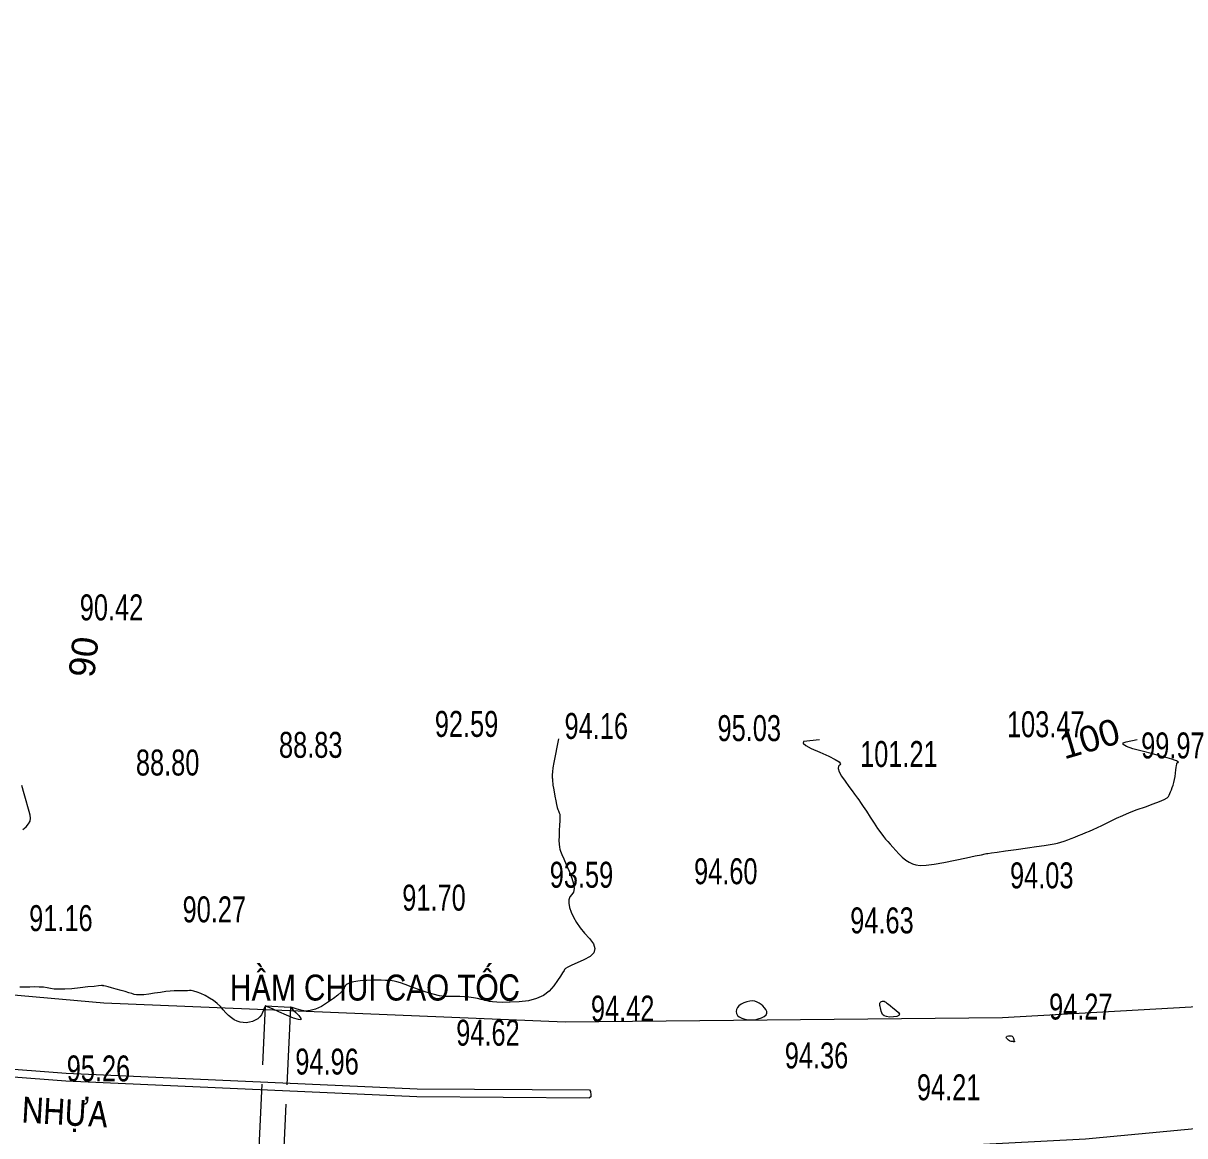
# Model space of a CAD drawing. Header units: metres. Extents: x 431006 to 434411, y 2469261 to 2473208.
# Drawn here: x 433834.9 to 434014, y 2471400.5 to 2471572 of the extents above; entities that cross this region are included whole.
import ezdxf
from ezdxf.enums import TextEntityAlignment as Align

# ---------------------------------------------------------------- set-up
doc = ezdxf.new("R2010")
doc.units = ezdxf.units.M
doc.header["$MEASUREMENT"] = 0
doc.linetypes.add('ACAD_ISO02W100', pattern=[15, 12, -3])
for name, color, linetype, lineweight in [('CAO DO', 8, 'Continuous', 18), ('cong-ks', 8, 'ACAD_ISO02W100', 18), ('duong nhua-ks', 8, 'Continuous', 18), ('hanh nha', 8, 'Continuous', 18), ('MH_DongMuc', 8, 'Continuous', 18), ('MH_DongMuc_Con', 8, 'Continuous', 18), ('nha cua-ks', 8, 'Continuous', 18)]:
    doc.layers.add(name, color=color, linetype=linetype, lineweight=lineweight)
doc.styles.get("Standard").update_dxf_attribs({"font": 'arial.ttf'})
doc.styles.add('textH', font='')
doc.styles.add('THUY', font='')
doc.styles.get('textH').set_extended_font_data('.VnArial NarrowH')
doc.styles.get('THUY').set_extended_font_data('.VnArial NarrowH')

msp = doc.modelspace()

# ---------------------------------------------------------------- hatches: boundary and pattern name
at = {"layer": 'hanh nha', "lineweight": 0}
h = msp.add_hatch(dxfattribs=at)
h.set_pattern_fill('ANSI31', color=8, scale=10, style=0)
h.set_pattern_definition([(45, (0, 0), (-0.8838834765, 0.8838834765), [])])
h.paths.add_polyline_path([(433931.14, 2471171.1), (433937.68, 2471179.79), (433943.75, 2471175.22), (433937.21, 2471166.53)])
h.paths.add_polyline_path([(433949.16, 2471158.81), (433956.94, 2471169.13), (433950.09, 2471174.28), (433942.32, 2471163.96)])
h.paths.add_polyline_path([(433945.59, 2471177.67), (433937.36, 2471166.74), (433941.86, 2471163.35), (433950.09, 2471174.28)])
h.paths.add_polyline_path([(433988.85, 2471200.11), (433984.22, 2471198.8), (433982.57, 2471204.64), (433987.2, 2471205.95)])
h.paths.add_polyline_path([(433991.5, 2471189.42), (433983.32, 2471187.1), (433980.72, 2471196.26), (433988.91, 2471198.58)])
h.paths.add_polyline_path([(433983.8, 2471184.57), (433972.05, 2471181.25), (433970.71, 2471186.01), (433982.45, 2471189.34)])
h.paths.add_polyline_path([(433968.78, 2471192.81), (433978.11, 2471195.45), (433980.03, 2471188.65), (433970.71, 2471186.01)])
h.paths.add_polyline_path([(433925.16, 2471228.45), (433937.3, 2471227.81), (433936.93, 2471220.87), (433924.79, 2471221.51)])
h.paths.add_polyline_path([(433956, 2471205.43), (433950.26, 2471206.89), (433952.31, 2471214.96), (433958.05, 2471213.51)])
h.paths.add_polyline_path([(433928.15, 2471219.72), (433940.24, 2471216.66), (433938.49, 2471209.72), (433926.39, 2471212.78)])
h.paths.add_polyline_path([(433950.23, 2471206.75), (433938.49, 2471209.72), (433940.92, 2471219.33), (433952.66, 2471216.36)])
h.paths.add_polyline_path([(434001.3, 2471248.74), (433998.27, 2471244.15), (434002.8, 2471241.45), (434007.14, 2471248.24), (434004.94, 2471249.72)])
h.paths.add_polyline_path([(434009.65, 2471250.97), (433995.85, 2471247.29), (433994.3, 2471253.14), (434008.1, 2471256.82)])
h.paths.add_polyline_path([(433972.35, 2471252.01), (433994.02, 2471251.76), (433993.87, 2471239.27), (433972.2, 2471239.53)])
h.paths.add_polyline_path([(433925.59, 2471250.57), (433923.33, 2471263.34), (433929.67, 2471264.46), (433931.93, 2471251.69)])
h.paths.add_polyline_path([(433945.75, 2471255.96), (433931.46, 2471255.02), (433930.81, 2471265.04), (433945.1, 2471265.98)])
h.paths.add_polyline_path([(433925.1, 2471282.62), (433924.74, 2471279.02), (433929.46, 2471278.54), (433929.83, 2471282.14)])
h.paths.add_polyline_path([(433929.02, 2471267.16), (433930.09, 2471277.71), (433923.85, 2471278.34), (433922.78, 2471267.79)])
h.paths.add_polyline_path([(434049.85, 2471284.87), (434054.25, 2471286.47), (434055.82, 2471282.12), (434051.43, 2471280.53)])
h.paths.add_polyline_path([(434049.38, 2471296.66), (434043.4, 2471295.41), (434041.17, 2471306.06), (434050, 2471307.84)])
h.paths.add_polyline_path([(434043.36, 2471295.58), (434029.24, 2471292.63), (434027.05, 2471303.11), (434041.17, 2471306.06)])
h.paths.add_polyline_path([(434010.99, 2471301.22), (434005.02, 2471301.28), (434005.11, 2471309.8), (434011.08, 2471309.74)])
h.paths.add_polyline_path([(433998.81, 2471312.93), (433993.59, 2471312.98), (433993.68, 2471320.94), (433998.89, 2471320.88)])
h.paths.add_polyline_path([(433993.27, 2471309.88), (433976.79, 2471310.05), (433976.9, 2471320.42), (433993.38, 2471320.25)])
h.paths.add_polyline_path([(433995.32, 2471357.69), (433988.8, 2471356.88), (433987.1, 2471370.53), (433993.63, 2471371.35)])
h.paths.add_polyline_path([(433988.99, 2471354.67), (433976.47, 2471353.11), (433974.82, 2471366.35), (433987.34, 2471367.91)])
h.paths.add_polyline_path([(433900.23, 2471339.37), (433905.3, 2471340.85), (433908.79, 2471328.84), (433903.72, 2471327.36)])
h.paths.add_polyline_path([(433921.99, 2471334.89), (433908.4, 2471330.93), (433905.27, 2471341.66), (433918.87, 2471345.62)])
h.paths.add_polyline_path([(433879.58, 2471364.92), (433872.81, 2471364.53), (433872.45, 2471370.72), (433879.22, 2471371.12)])
edge = h.paths.add_edge_path()
edge.add_line((433937.11, 2471224.34), (433942.24, 2471222.93))
h.paths.add_polyline_path([(433845.19, 2471146.69), (433853.12, 2471146.69), (433853.12, 2471152.89), (433845.19, 2471152.89)], flags=9)
h.paths.add_polyline_path([(433865.4, 2471419.88), (433912.96, 2471419.88), (433912.96, 2471428.16), (433865.4, 2471428.16)], flags=9)
h.paths.add_polyline_path([(433936.53, 2471172.62), (433938.08, 2471172.62), (433938.08, 2471173.46), (433936.53, 2471173.46)], flags=24)
h.paths.add_polyline_path([(433945.58, 2471163.21), (433953.51, 2471163.21), (433953.51, 2471169.41), (433945.58, 2471169.41)], flags=24)
h.paths.add_polyline_path([(433942.26, 2471168.61), (433943.81, 2471168.61), (433943.81, 2471169.45), (433942.26, 2471169.45)], flags=24)
h.paths.add_polyline_path([(433972.19, 2471187.5), (433976.74, 2471187.5), (433976.74, 2471193.52), (433972.19, 2471193.52)], flags=24)
h.paths.add_polyline_path([(433985.32, 2471201.94), (433986.88, 2471201.94), (433986.88, 2471202.78), (433985.32, 2471202.78)], flags=24)
h.paths.add_polyline_path([(433984.82, 2471191.66), (433986.37, 2471191.66), (433986.37, 2471192.5), (433984.82, 2471192.5)], flags=24)
h.paths.add_polyline_path([(433975.71, 2471184.02), (433977.26, 2471184.02), (433977.26, 2471184.86), (433975.71, 2471184.86)], flags=24)
h.paths.add_polyline_path([(433953.29, 2471209.56), (433954.85, 2471209.56), (433954.85, 2471210.4), (433953.29, 2471210.4)], flags=24)
h.paths.add_polyline_path([(433942.34, 2471210.34), (433950.26, 2471210.34), (433950.26, 2471216.55), (433942.34, 2471216.55)], flags=24)
h.paths.add_polyline_path([(433932.21, 2471213.66), (433933.76, 2471213.66), (433933.76, 2471214.5), (433932.21, 2471214.5)], flags=24)
h.paths.add_polyline_path([(433930.39, 2471223.85), (433931.95, 2471223.85), (433931.95, 2471224.69), (433930.39, 2471224.69)], flags=24)
h.paths.add_polyline_path([(434002.28, 2471245.8), (434003.84, 2471245.8), (434003.84, 2471246.64), (434002.28, 2471246.64)], flags=24)
h.paths.add_polyline_path([(434001.11, 2471251.55), (434002.67, 2471251.55), (434002.67, 2471252.39), (434001.11, 2471252.39)], flags=24)
h.paths.add_polyline_path([(433979.67, 2471243.95), (433984.23, 2471243.95), (433984.23, 2471249.97), (433979.67, 2471249.97)], flags=24)
h.paths.add_polyline_path([(433926.76, 2471256.37), (433928.31, 2471256.37), (433928.31, 2471257.21), (433926.76, 2471257.21)], flags=24)
h.paths.add_polyline_path([(433937.67, 2471260.1), (433939.22, 2471260.1), (433939.22, 2471260.94), (433937.67, 2471260.94)], flags=24)
h.paths.add_polyline_path([(433926.53, 2471279.97), (433928.08, 2471279.97), (433928.08, 2471280.8), (433926.53, 2471280.8)], flags=24)
h.paths.add_polyline_path([(433925.89, 2471272.28), (433927.45, 2471272.28), (433927.45, 2471273.12), (433925.89, 2471273.12)], flags=24)
h.paths.add_polyline_path([(434052.15, 2471283.1), (434053.7, 2471283.1), (434053.7, 2471283.94), (434052.15, 2471283.94)], flags=24)
h.paths.add_polyline_path([(434045.2, 2471301.05), (434046.75, 2471301.05), (434046.75, 2471301.89), (434045.2, 2471301.89)], flags=24)
h.paths.add_polyline_path([(434031.2, 2471296.16), (434039.13, 2471296.16), (434039.13, 2471302.36), (434031.2, 2471302.36)], flags=24)
h.paths.add_polyline_path([(434007.18, 2471304.42), (434008.73, 2471304.42), (434008.73, 2471305.26), (434007.18, 2471305.26)], flags=24)
h.paths.add_polyline_path([(433995.51, 2471316.08), (433997.07, 2471316.08), (433997.07, 2471316.92), (433995.51, 2471316.92)], flags=24)
h.paths.add_polyline_path([(433980.41, 2471312.28), (433988.33, 2471312.28), (433988.33, 2471318.49), (433980.41, 2471318.49)], flags=24)
h.paths.add_polyline_path([(433990.22, 2471363.18), (433991.77, 2471363.18), (433991.77, 2471364.02), (433990.22, 2471364.02)], flags=24)
h.paths.add_polyline_path([(433978.87, 2471357.11), (433986.79, 2471357.11), (433986.79, 2471363.32), (433978.87, 2471363.32)], flags=24)
h.paths.add_polyline_path([(433903.91, 2471333.93), (433905.46, 2471333.93), (433905.46, 2471334.77), (433903.91, 2471334.77)], flags=24)
h.paths.add_polyline_path([(433912.23, 2471337.18), (433913.78, 2471337.18), (433913.78, 2471338.02), (433912.23, 2471338.02)], flags=24)
h.paths.add_polyline_path([(433871.91, 2471364.94), (433879.84, 2471364.94), (433879.84, 2471371.14), (433871.91, 2471371.14)], flags=9)

# ---------------------------------------------------------------- linework, layer by layer
at = {"layer": 'cong-ks', "color": 8, "lineweight": 0}
msp.add_lwpolyline([(433871.21, 2471396.43), (433872.29, 2471420.5), (433876.11, 2471420.32), (433875, 2471396.22)], close=True, dxfattribs=at)
at = {"layer": 'duong nhua-ks', "color": 8, "lineweight": 0}
for points in [[(433175.91, 2471572.04), (433191.48, 2471567.78), (433206.79, 2471562.62), (433220.89, 2471557.52), (433251.04, 2471544.73), (433287.61, 2471529.15), (433375.96, 2471494.55), (433416.28, 2471482.84), (433510.08, 2471454.2), (433575.29, 2471438.18), (433644.64, 2471423.07), (433700.03, 2471413.73), (433776.17, 2471404.22), (433832.6, 2471398.98), (433885.84, 2471396.04), (433937.55, 2471395.79), (433966.24, 2471398.33), (433998.71, 2471400.01), (434091.39, 2471408.76), (434148.55, 2471416.51), (434151.35, 2471417.02)], [(433461.25, 2471481.28), (433507.01, 2471467.13), (433535.72, 2471458.94), (433574.06, 2471450.21), (433609.17, 2471441.98), (433646.6, 2471434.43), (433690.69, 2471426.8), (433728.21, 2471421.35), (433765.86, 2471416.95), (433805.92, 2471412.86), (433841.54, 2471410.12), (433895.66, 2471407.73), (433922.24, 2471407.54)], [(433460.89, 2471480.13), (433506.66, 2471465.98), (433535.43, 2471457.78), (433573.79, 2471449.05), (433608.92, 2471440.81), (433646.38, 2471433.25), (433690.5, 2471425.62), (433728.06, 2471420.16), (433765.73, 2471415.76), (433805.81, 2471411.66), (433841.46, 2471408.93), (433895.63, 2471406.53), (433922.25, 2471406.34)], [(434148.46, 2471432.42), (434104.72, 2471427.22), (434054.13, 2471422.5), (433985.92, 2471418.67), (433918.5, 2471417.99), (433847.36, 2471420.91), (433760.4, 2471428.62)], [(433922.24, 2471407.54), (433922.4, 2471407.31), (433922.45, 2471406.81), (433922.43, 2471406.5), (433922.25, 2471406.34)]]:
    msp.add_lwpolyline(points, dxfattribs=at)
at = {"layer": 'MH_DongMuc_Con', "color": 8, "lineweight": 0}
for points, elevation in [([(433917.47, 2471461.7), (433916.74, 2471458.03), (433916.59, 2471457.22), (433916.5, 2471456.59), (433916.45, 2471456.13), (433916.46, 2471455.85), (433916.48, 2471455.67), (433916.5, 2471455.5), (433916.52, 2471455.34), (433916.53, 2471455.19), (433916.53, 2471455.05), (433916.55, 2471454.85), (433916.59, 2471454.54), (433916.66, 2471454.09), (433916.76, 2471453.53), (433916.89, 2471452.84), (433917.02, 2471452.14), (433917.14, 2471451.57), (433917.25, 2471451.12), (433917.35, 2471450.78), (433917.43, 2471450.57), (433917.5, 2471450.42), (433917.56, 2471450.3), (433917.61, 2471450.18), (433917.63, 2471450.09), (433917.65, 2471450.01), (433917.65, 2471449.86), (433917.64, 2471449.54), (433917.63, 2471449.04), (433917.6, 2471448.38), (433917.56, 2471447.55), (433917.53, 2471446.7), (433917.52, 2471445.99), (433917.54, 2471445.42), (433917.59, 2471444.98), (433917.65, 2471444.69), (433917.78, 2471444.37), (433917.98, 2471443.87), (433918.27, 2471443.19), (433918.65, 2471442.32), (433919.1, 2471441.27), (433919.52, 2471440.22), (433919.77, 2471439.33), (433919.84, 2471438.61), (433919.75, 2471438.05), (433919.49, 2471437.67), (433919.21, 2471437.32), (433919.06, 2471436.87), (433919.04, 2471436.33), (433919.16, 2471435.69), (433919.4, 2471434.96), (433919.76, 2471434.17), (433920.22, 2471433.37), (433920.79, 2471432.56), (433921.45, 2471431.74), (433922.22, 2471430.91), (433922.85, 2471430.1), (433923.07, 2471429.37), (433922.9, 2471428.71), (433922.34, 2471428.12), (433921.38, 2471427.6), (433920.33, 2471427.16), (433919.51, 2471426.79), (433918.91, 2471426.5), (433918.54, 2471426.28), (433918.39, 2471426.14), (433918.3, 2471425.96), (433918.08, 2471425.61), (433917.75, 2471425.1), (433917.31, 2471424.43), (433916.74, 2471423.6), (433916.03, 2471422.77), (433915.13, 2471422.11), (433914.06, 2471421.62), (433912.82, 2471421.29), (433911.39, 2471421.13), (433909.99, 2471421.08), (433908.84, 2471421.05), (433907.93, 2471421.07), (433907.25, 2471421.11), (433906.82, 2471421.2), (433906.47, 2471421.3), (433906.05, 2471421.4), (433905.55, 2471421.51), (433904.97, 2471421.62), (433904.32, 2471421.74), (433903.63, 2471421.84), (433902.93, 2471421.91), (433902.22, 2471421.95), (433901.49, 2471421.96), (433900.76, 2471421.94), (433899.98, 2471421.95), (433899.09, 2471422.07), (433898.12, 2471422.29), (433897.05, 2471422.61), (433895.88, 2471423.03), (433894.75, 2471423.46), (433893.82, 2471423.81), (433893.07, 2471424.07), (433892.5, 2471424.24), (433892.12, 2471424.33), (433891.78, 2471424.37), (433891.34, 2471424.41), (433890.78, 2471424.43), (433890.12, 2471424.45), (433889.36, 2471424.46), (433888.59, 2471424.45), (433887.91, 2471424.44), (433887.34, 2471424.42), (433886.87, 2471424.38), (433886.5, 2471424.33), (433886.19, 2471424.27), (433885.89, 2471424.21), (433885.61, 2471424.14), (433885.34, 2471424.06), (433885.09, 2471423.98), (433884.87, 2471423.88), (433884.69, 2471423.75), (433884.56, 2471423.6), (433884.46, 2471423.43), (433884.41, 2471423.23), (433884.28, 2471422.97), (433883.96, 2471422.62), (433883.44, 2471422.18), (433882.74, 2471421.64), (433881.84, 2471421.01), (433880.88, 2471420.42), (433879.99, 2471420.01), (433879.16, 2471419.77), (433878.41, 2471419.71), (433877.73, 2471419.83), (433877.14, 2471420.01), (433876.69, 2471420.16), (433876.36, 2471420.26), (433876.17, 2471420.32), (433876.1, 2471420.33), (433876.15, 2471420.28), (433876.31, 2471420.11), (433876.56, 2471419.85), (433876.93, 2471419.48), (433877.4, 2471419), (433877.74, 2471418.58), (433877.72, 2471418.38), (433877.34, 2471418.39), (433876.6, 2471418.63), (433875.5, 2471419.08), (433874.35, 2471419.59), (433873.46, 2471419.98), (433872.82, 2471420.27), (433872.43, 2471420.43), (433872.3, 2471420.49), (433872.29, 2471420.49), (433872.28, 2471420.49), (433872.27, 2471420.49), (433872.26, 2471420.5), (433872.25, 2471420.5), (433872.22, 2471420.46), (433872.16, 2471420.34), (433872.08, 2471420.14), (433871.96, 2471419.86), (433871.82, 2471419.5), (433871.64, 2471419.13), (433871.39, 2471418.8), (433871.07, 2471418.52), (433870.7, 2471418.29), (433870.26, 2471418.1), (433869.78, 2471417.97), (433869.31, 2471417.91), (433868.85, 2471417.92), (433868.38, 2471418), (433867.91, 2471418.15), (433867.45, 2471418.36), (433867.01, 2471418.64), (433866.57, 2471419), (433866.15, 2471419.42), (433865.75, 2471419.91), (433865.32, 2471420.41), (433864.82, 2471420.88), (433864.26, 2471421.32), (433863.64, 2471421.72), (433862.96, 2471422.09), (433862.29, 2471422.4), (433861.71, 2471422.63), (433861.22, 2471422.79), (433860.83, 2471422.87), (433860.53, 2471422.87), (433860.25, 2471422.84), (433859.93, 2471422.82), (433859.57, 2471422.81), (433859.17, 2471422.81), (433858.72, 2471422.82), (433858.2, 2471422.82), (433857.59, 2471422.78), (433856.88, 2471422.71), (433856.07, 2471422.59), (433855.17, 2471422.45), (433854.28, 2471422.31), (433853.52, 2471422.22), (433852.88, 2471422.19), (433852.38, 2471422.21), (433852, 2471422.28), (433851.65, 2471422.4), (433851.19, 2471422.54), (433850.64, 2471422.7), (433850, 2471422.89), (433849.26, 2471423.1), (433848.55, 2471423.3), (433848, 2471423.45), (433847.6, 2471423.56), (433847.35, 2471423.62), (433847.26, 2471423.63), (433847.24, 2471423.62), (433847.21, 2471423.61), (433847.19, 2471423.61), (433847.16, 2471423.62), (433847.12, 2471423.63), (433846.96, 2471423.63), (433846.53, 2471423.59), (433845.84, 2471423.52), (433844.89, 2471423.42), (433843.68, 2471423.28), (433842.42, 2471423.15), (433841.33, 2471423.08), (433840.42, 2471423.06), (433839.68, 2471423.1), (433839.12, 2471423.2), (433838.61, 2471423.3), (433838.03, 2471423.38), (433837.39, 2471423.41), (433836.69, 2471423.42), (433835.91, 2471423.4), (433835.13, 2471423.37), (433834.38, 2471423.4)], 94), ([(433957.68, 2471461.55), (433955.25, 2471461.27), (433955.18, 2471461.03), (433955.58, 2471460.67), (433956.43, 2471460.2), (433957.75, 2471459.61), (433959.11, 2471459.02), (433960.1, 2471458.52), (433960.71, 2471458.14), (433960.95, 2471457.85), (433960.82, 2471457.67), (433960.6, 2471457.46), (433960.57, 2471457.11), (433960.73, 2471456.6), (433961.08, 2471455.94), (433961.63, 2471455.14), (433962.22, 2471454.33), (433962.71, 2471453.67), (433963.09, 2471453.14), (433963.38, 2471452.76), (433963.57, 2471452.52), (433963.75, 2471452.27), (433964.04, 2471451.85), (433964.43, 2471451.27), (433964.92, 2471450.51), (433965.51, 2471449.6), (433966.12, 2471448.66), (433966.66, 2471447.85), (433967.14, 2471447.18), (433967.55, 2471446.64), (433967.89, 2471446.23), (433968.22, 2471445.86), (433968.59, 2471445.45), (433969, 2471444.99), (433969.45, 2471444.49), (433969.95, 2471443.95), (433970.46, 2471443.43), (433970.98, 2471443), (433971.5, 2471442.66), (433972.02, 2471442.41), (433972.54, 2471442.24), (433973.2, 2471442.18), (433974.14, 2471442.22), (433975.36, 2471442.37), (433976.86, 2471442.62), (433978.63, 2471442.97), (433980.35, 2471443.34), (433981.69, 2471443.62), (433982.65, 2471443.82), (433983.22, 2471443.94), (433983.42, 2471443.98), (433983.42, 2471443.98), (433983.43, 2471443.98), (433983.43, 2471443.98), (433983.44, 2471443.98), (433983.44, 2471443.98), (433983.44, 2471443.98), (433983.45, 2471443.99), (433983.45, 2471443.99), (433983.45, 2471443.99), (433983.46, 2471443.99), (433983.64, 2471444.02), (433984.19, 2471444.1), (433985.11, 2471444.22), (433986.39, 2471444.4), (433988.04, 2471444.62), (433989.74, 2471444.86), (433991.17, 2471445.06), (433992.34, 2471445.24), (433993.24, 2471445.39), (433993.88, 2471445.5), (433994.4, 2471445.62), (433994.91, 2471445.75), (433995.44, 2471445.91), (433995.97, 2471446.1), (433996.51, 2471446.31), (433997.06, 2471446.53), (433997.61, 2471446.76), (433998.17, 2471446.99), (433998.74, 2471447.22), (433999.31, 2471447.45), (433999.91, 2471447.7), (434000.55, 2471447.99), (434001.22, 2471448.31), (434001.93, 2471448.67), (434002.68, 2471449.06), (434003.51, 2471449.47), (434004.45, 2471449.89), (434005.5, 2471450.32), (434006.67, 2471450.77), (434007.95, 2471451.22), (434009.16, 2471451.64), (434010.12, 2471452.02), (434010.83, 2471452.34), (434011.3, 2471452.6), (434011.51, 2471452.82), (434011.6, 2471453.02), (434011.71, 2471453.26), (434011.82, 2471453.53), (434011.95, 2471453.83), (434012.09, 2471454.17), (434012.23, 2471454.54), (434012.35, 2471454.95), (434012.45, 2471455.4), (434012.53, 2471455.88), (434012.6, 2471456.4), (434012.66, 2471456.89), (434012.7, 2471457.29), (434012.74, 2471457.59), (434012.77, 2471457.79), (434012.79, 2471457.89), (434012.8, 2471457.94), (434012.84, 2471457.98), (434012.88, 2471458.02), (434012.94, 2471458.04), (434013.01, 2471458.05), (434013.06, 2471458.07), (434013.02, 2471458.12), (434012.91, 2471458.18), (434012.72, 2471458.27), (434012.45, 2471458.38), (434012.01, 2471458.53), (434011.29, 2471458.75), (434010.3, 2471459.03), (434009.02, 2471459.37), (434007.47, 2471459.77), (434006.02, 2471460.17), (434005.05, 2471460.52), (434004.54, 2471460.81), (434004.52, 2471461.05), (434004.96, 2471461.23), (434006.67, 2471461.6)], 98), ([(433834.87, 2471447.69), (433835.38, 2471448.12), (433835.75, 2471448.57), (433835.97, 2471449.01), (433836.05, 2471449.47), (433835.99, 2471449.92), (433835.82, 2471450.47), (433835.61, 2471451.2), (433835.36, 2471452.12), (433835.05, 2471453.21), (433834.7, 2471454.48)], 94), ([(433944.89, 2471419.31), (433945.05, 2471419.04), (433945.32, 2471418.8), (433945.7, 2471418.61), (433946.18, 2471418.46), (433946.72, 2471418.37), (433947.25, 2471418.34), (433947.76, 2471418.38), (433948.26, 2471418.49), (433948.76, 2471418.66), (433949.17, 2471418.88), (433949.45, 2471419.11), (433949.59, 2471419.37), (433949.58, 2471419.65), (433949.44, 2471419.94), (433949.21, 2471420.23), (433948.96, 2471420.49), (433948.69, 2471420.72), (433948.39, 2471420.92), (433948.07, 2471421.09), (433947.72, 2471421.21), (433947.34, 2471421.26), (433946.94, 2471421.24), (433946.5, 2471421.14), (433946.04, 2471420.98), (433945.6, 2471420.76), (433945.27, 2471420.52), (433945.03, 2471420.25), (433944.88, 2471419.95), (433944.83, 2471419.63), (433944.89, 2471419.31)], 94), ([(433967.39, 2471421.22), (433967.53, 2471421.23), (433967.67, 2471421.21), (433967.8, 2471421.15), (433967.92, 2471421.07), (433968.09, 2471420.94), (433968.32, 2471420.75), (433968.63, 2471420.51), (433969.02, 2471420.21), (433969.48, 2471419.86), (433969.86, 2471419.51), (433970.01, 2471419.23), (433969.93, 2471419.02), (433969.62, 2471418.87), (433969.08, 2471418.8), (433968.48, 2471418.79), (433968.01, 2471418.85), (433967.65, 2471418.98), (433967.4, 2471419.17), (433967.28, 2471419.42), (433967.22, 2471419.7), (433967.16, 2471419.95), (433967.11, 2471420.19), (433967.06, 2471420.4), (433967.01, 2471420.59), (433966.98, 2471420.75), (433966.99, 2471420.9), (433967.04, 2471421.01), (433967.13, 2471421.11), (433967.25, 2471421.18), (433967.39, 2471421.22)], 94), ([(433987.06, 2471415.91), (433987.25, 2471415.89), (433987.39, 2471415.84), (433987.5, 2471415.74), (433987.56, 2471415.61), (433987.61, 2471415.47), (433987.65, 2471415.34), (433987.68, 2471415.23), (433987.71, 2471415.15), (433987.74, 2471415.08), (433987.76, 2471415.03), (433987.76, 2471415), (433987.75, 2471414.97), (433987.72, 2471414.97), (433987.68, 2471414.97), (433987.63, 2471414.98), (433987.57, 2471414.99), (433987.5, 2471415), (433987.42, 2471415), (433987.33, 2471415), (433987.23, 2471415.01), (433987.11, 2471415.06), (433986.97, 2471415.13), (433986.82, 2471415.24), (433986.66, 2471415.38), (433986.53, 2471415.53), (433986.48, 2471415.65), (433986.52, 2471415.75), (433986.64, 2471415.83), (433986.84, 2471415.88), (433987.06, 2471415.91)], 94)]:
    msp.add_lwpolyline(points, dxfattribs=dict(at, elevation=elevation))

# ---------------------------------------------------------------- texts
at = {"layer": 'CAO DO', "color": 8, "lineweight": 0, "width": 0.7}
for s, p in [('90.42', (433843.63, 2471479.96, 90.42)), ('92.59', (433898.38, 2471461.99, 92.59)), ('94.16', (433918.38, 2471461.67, 94.16)), ('95.03', (433941.97, 2471461.34, 95.03)), ('103.47', (433986.6, 2471461.94, 103.47)), ('88.83', (433874.35, 2471458.76, 88.83)), ('99.97', (434007.29, 2471458.67, 99.97)), ('101.21', (433963.95, 2471457.35, 101.21)), ('88.80', (433852.29, 2471456.03, 88.8)), ('94.60', (433938.35, 2471439.27, 94.6)), ('93.59', (433916.1, 2471438.73, 93.59)), ('94.03', (433987.07, 2471438.63, 94.03)), ('91.70', (433893.36, 2471435.2, 91.7)), ('91.16', (433835.83, 2471432.04, 91.16)), ('90.27', (433859.49, 2471433.39, 90.27)), ('94.63', (433962.43, 2471431.69, 94.63)), ('94.42', (433922.45, 2471418.09, 94.42)), ('94.27', (433993.09, 2471418.4, 94.27)), ('94.62', (433901.68, 2471414.37, 94.62)), ('94.36', (433952.34, 2471410.86, 94.36)), ('95.26', (433841.62, 2471408.86, 95.26)), ('94.96', (433876.87, 2471409.92, 94.96)), ('94.21', (433972.72, 2471405.95, 94.21))]:
    msp.add_text(s, height=4, dxfattribs=at).set_placement(p)
at = {"layer": 'duong nhua-ks', "color": 8, "lineweight": 0, "style": 'textH'}
msp.add_text('CAO TèC nb-LC. NHùA', height=4, rotation=356.6972, dxfattribs=at).set_placement((433796.29, 2471404.74))
at = {"layer": 'MH_DongMuc', "color": 8, "lineweight": 0}
for s, rotation, p in [('90', 83.4157, (433844.21, 2471474.32, 90)), ('100', 16.4185, (433999.33, 2471461.73, 100))]:
    msp.add_text(s, height=4, rotation=rotation, dxfattribs=at).set_placement(p, align=Align.MIDDLE)
at = {"layer": 'nha cua-ks', "color": 8, "style": 'THUY'}
msp.add_text('hÇm chui cao tèc', height=4, dxfattribs=at).set_placement((433866.78, 2471421.33, -94.24))

doc.saveas('drawing.dxf')
